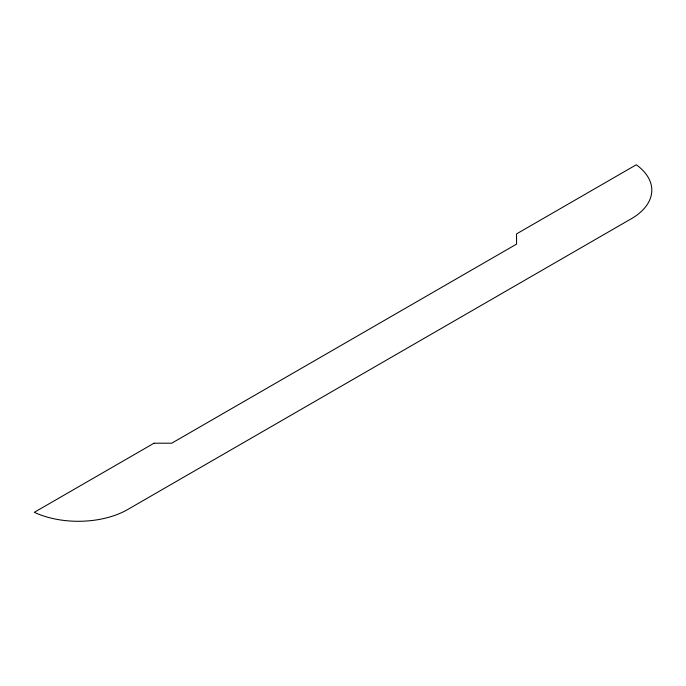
<?xml version="1.0" encoding="UTF-8"?>
<svg xmlns="http://www.w3.org/2000/svg" width="686" height="686" viewBox="0 0 686 686"><rect width="100%" height="100%" fill="white"/><g stroke="black" fill="none" stroke-linecap="round" stroke-linejoin="round"><path stroke-width="1.03" d="M154.016 443.207L34.3 512.322A70.101 40.474 0 0 0 129.465 508.489L629.628 219.717A70.101 40.474 0 0 0 636.274 164.777L516.558 233.892L516.558 244.113L171.714 443.207L154.016 443.207"/></g></svg>
